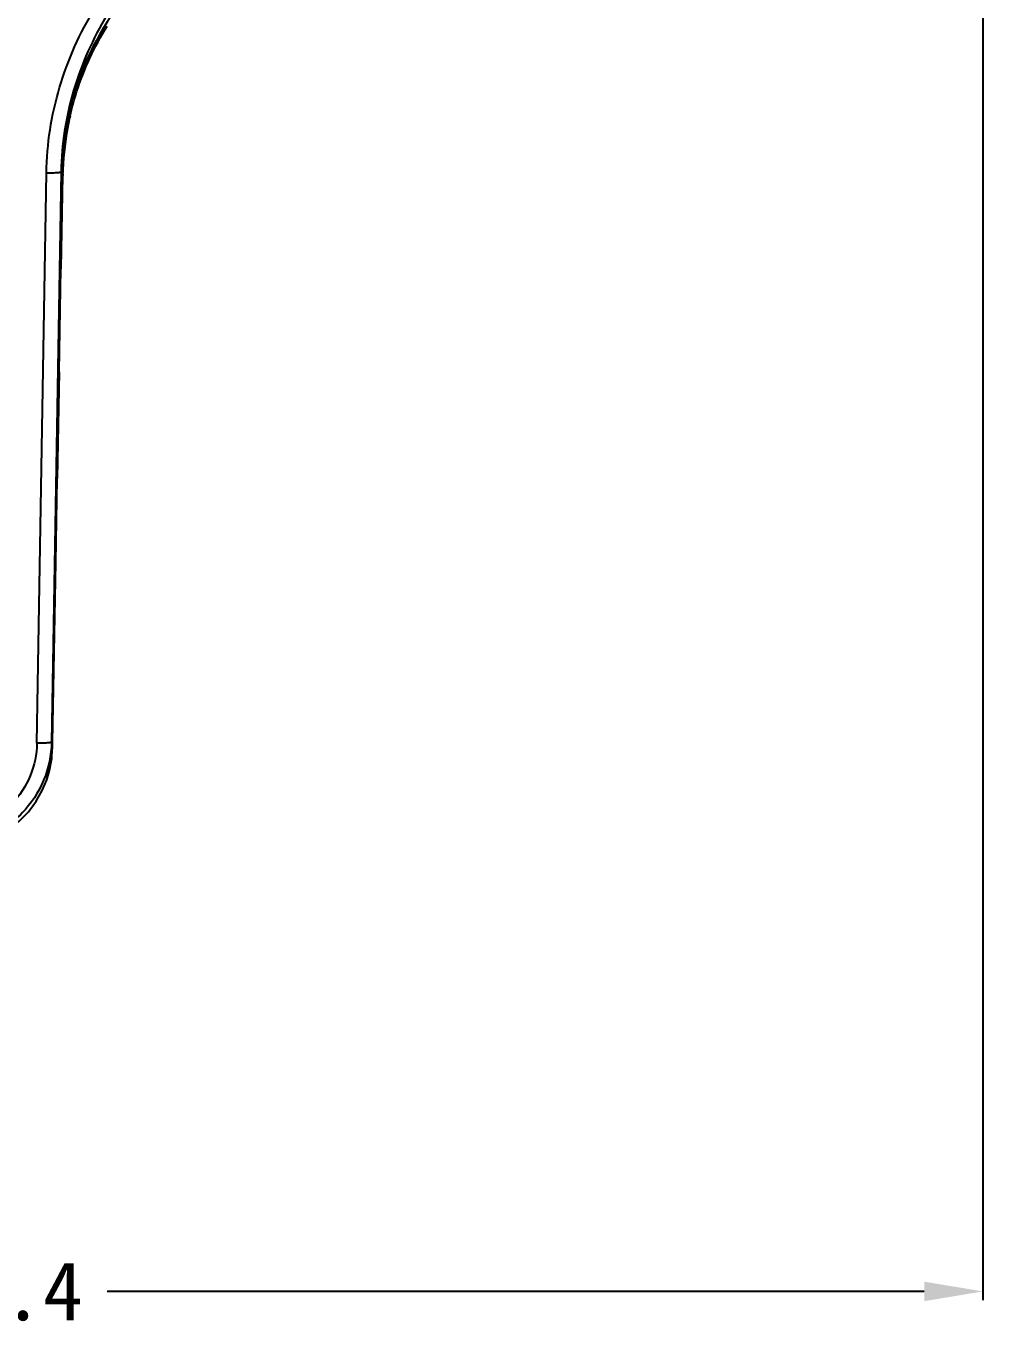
# Model space of a CAD drawing. Header units: millimetres. Extents: x 3350 to 4191, y 133 to 728.
# Drawn here: x 3591 to 3688.8, y 269.9 to 403.2 of the extents above; entities that cross this region are included whole.
import ezdxf

# ---------------------------------------------------------------- set-up
doc = ezdxf.new("R2010")
doc.units = ezdxf.units.MM
doc.layers.add('DIM', color=5, linetype='Continuous', lineweight=9)
doc.dimstyles.new('겸용-샤워욕조용1', dxfattribs={"dimscale": 0.6, "dimtxt": 10, "dimasz": 10, "dimexe": 1.5, "dimexo": 1.5, "dimgap": 2, "dimtad": 0, "dimtih": 1, "dimtoh": 1, "dimdec": 1, "dimdsep": 46, "dimtxsty": 'Standard', "dimcen": 2.5, "dimclrd": 5, "dimclre": 5, "dimclrt": 5, "dimadec": 1, "dimazin": 2, "dimtfac": 1, "dimtdec": 1, "dimtmove": 0, "dimatfit": 3, "dimfxl": 1.25, "dimarcsym": 0})

# ---------------------------------------------------------------- blocks, each defined once
blk = doc.blocks.new('*D53')
at = {"layer": 'Defpoints', "color": 0, "lineweight": 18, "transparency": 16777216}
for p in [(3484.38, 438.57), (3688.8, 438.57), (3688.8, 273.86)]:
    blk.add_point(p, dxfattribs=at)
at = {"layer": 'DIM', "color": 5, "lineweight": -2, "transparency": 16777216}
for p, q in [((3484.38, 437.67), (3484.38, 272.96)), ((3688.8, 437.67), (3688.8, 272.96)), ((3490.38, 273.86), (3573.89, 273.86)), ((3682.8, 273.86), (3599.29, 273.86))]:
    blk.add_line(p, q, dxfattribs=at)
at = {"layer": 'DIM', "color": 5, "lineweight": 18, "transparency": 16777216}
for points in [[(3490.38, 274.86), (3490.38, 272.86), (3484.38, 273.86)], [(3682.8, 274.86), (3682.8, 272.86), (3688.8, 273.86)]]:
    blk.add_solid(points, dxfattribs=at)
at = {"layer": 'DIM', "color": 5, "transparency": 16777216, "insert": (3586.59, 273.86), "char_height": 6, "attachment_point": 5}
blk.add_mtext('204.4', dxfattribs=at)

msp = doc.modelspace()

# ---------------------------------------------------------------- linework, layer by layer
at = {"linetype": 'Continuous'}
for p, q in [((3595.48, 394.06), (3595.49, 394.07)), ((3594.82, 389.78), (3594.73, 387.96)), ((3592.1, 329.92), (3593.07, 388.23)), ((3594.57, 388.34), (3593.6, 330.02)), ((3594.73, 387.96), (3594.55, 378.4)), ((3594.55, 378.46), (3594.73, 387.96)), ((3594.73, 387.96), (3594.73, 387.96)), ((3594.36, 367.9), (3594.55, 378.46)), ((3594.36, 367.9), (3594.17, 356.97)), ((3594.02, 348.39), (3594.17, 356.97)), ((3593.71, 330.02), (3594.02, 348.39)), ((3593.64, 328.59), (3593.71, 329.57)), ((3593.71, 329.57), (3593.71, 330.02)), ((3593.71, 329.57), (3593.71, 330.02))]:
    msp.add_line(p, q, dxfattribs=at)
for points in [[(3595.48, 394.06), (3595.09, 392.03), (3594.82, 389.78)], [(3583.36, 319.24), (3584.74, 319.33), (3586.33, 319.68), (3587.79, 320.24), (3589.11, 320.99), (3590.26, 321.89), (3591.23, 322.89), (3592.03, 323.97), (3592.65, 325.07), (3593.1, 326.16), (3593.39, 327.12), (3593.54, 327.85), (3593.61, 328.34), (3593.64, 328.59)]]:
    msp.add_lwpolyline(points, dxfattribs=at)
for centre, radius, start, end in [((3624.47, 387.39), 29.74, 167.0263, 171.0839), ((3624.62, 387.37), 29.89, 171.0934, 175.2872), ((3624.87, 387.36), 30.15, 175.3031, 178.1484), ((3624.14, 387.64), 29.55, 178.6418, 178.9856), ((3623.3, 387.4), 28.57, 178.567, 178.8761), ((3624.19, 387.38), 29.47, 178.1471, 178.5667)]:
    msp.add_arc(centre, radius, start, end, dxfattribs=at)
for points, knots in [([(3593.07, 388.23), (3593.12, 391.17), (3594.04, 397.08), (3597.71, 405.24), (3603.29, 412.23), (3607.93, 415.96), (3610.37, 417.61)], [0, 0, 0, 0, 0.249244, 0.499313, 0.74981, 1, 1, 1, 1]), ([(3624.29, 417.33), (3620.63, 417.33), (3612.96, 415.89), (3602.98, 409.46), (3596.31, 399.65), (3594.69, 392), (3594.6, 388.34)], [0, 0, 0, 0, 0.240218, 0.499745, 0.759411, 1, 1, 1, 1]), ([(3611.04, 416.68), (3608.73, 415), (3604.32, 411.33), (3598.99, 404.59), (3595.5, 396.78), (3594.62, 391.15), (3594.57, 388.34)], [0, 0, 0, 0, 0.252779, 0.503359, 0.752346, 1, 1, 1, 1]), ([(3595.49, 394.07), (3595.68, 394.89), (3596.56, 398.09), (3597.98, 401.14), (3599.29, 403.24)], [0, 0, 0, 0, 0.254333, 1, 1, 1, 1]), ([(3593.07, 388.23), (3593.26, 388.23), (3593.61, 388.23), (3594.03, 388.25), (3594.31, 388.27), (3594.45, 388.29), (3594.53, 388.31), (3594.57, 388.33), (3594.57, 388.34)], [0, 0, 0, 0, 0.362394, 0.696828, 0.825682, 0.919589, 0.975888, 1, 1, 1, 1]), ([(3594.73, 387.96), (3594.72, 387.96), (3594.68, 387.96), (3594.63, 388.05), (3594.61, 388.11), (3594.6, 388.16)], [0, 0, 0, 0, 0.134317, 0.442252, 1, 1, 1, 1]), ([(3594.17, 357.13), (3594.26, 362.45), (3594.39, 369.54), (3594.52, 376.63), (3594.55, 378.4)], [0, 0, 0, 0, 0.750545, 1, 1, 1, 1]), ([(3593.6, 330.02), (3593.58, 328.69), (3593.01, 326.02), (3591.15, 323.16), (3589.07, 321.44), (3586.7, 320.15), (3584.66, 319.72), (3583.32, 319.72)], [0, 0, 0, 0, 0.248697, 0.497808, 0.623096, 0.748541, 1, 1, 1, 1]), ([(3592.1, 329.92), (3592.08, 328.77), (3591.61, 326.48), (3589.69, 323.53), (3586.77, 321.56), (3584.46, 321.08), (3583.32, 321.08)], [0, 0, 0, 0, 0.249643, 0.499477, 0.749642, 1, 1, 1, 1]), ([(3593.6, 330.02), (3593.6, 330.01), (3593.56, 329.99), (3593.48, 329.97), (3593.33, 329.95), (3593.06, 329.93), (3592.64, 329.91), (3592.29, 329.91), (3592.1, 329.92)], [0, 0, 0, 0, 0.024113, 0.080411, 0.174319, 0.303172, 0.637607, 1, 1, 1, 1]), ([(3593.6, 330.02), (3593.6, 329.95), (3593.61, 329.81), (3593.62, 329.63), (3593.63, 329.48), (3593.64, 329.42), (3593.66, 329.35), (3593.69, 329.4), (3593.69, 329.46), (3593.7, 329.53), (3593.71, 329.57)], [0, 0, 0, 0, 0.264258, 0.471663, 0.622253, 0.716246, 0.755106, 0.782037, 0.862669, 1, 1, 1, 1])]:
    msp.add_open_spline(points, degree=3, knots=knots, dxfattribs=at)

# ---------------------------------------------------------------- dimensions: what is measured, and where the dimension line sits
at = {"layer": 'DIM', "color": 5}
dim = msp.add_linear_dim(base=(3688.8, 273.86), p1=(3484.38, 438.57), p2=(3688.8, 438.57), dimstyle='겸용-샤워욕조용1', dxfattribs=at)
dim.commit()
dim.dimension.update_dxf_attribs({"geometry": '*D53', "text_midpoint": (3586.59, 273.86)})

doc.saveas('drawing.dxf')
